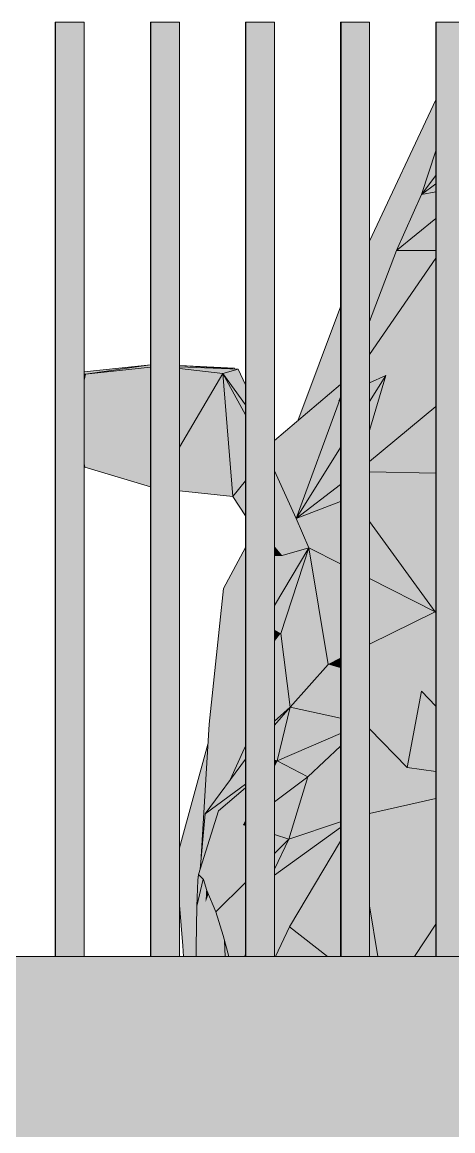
# Model space of a CAD drawing. Header units: millimetres. Extents: x 365175 to 2667127, y -330297 to -162108.
# Drawn here: x 1904791 to 1905242, y -319094 to -317931 of the extents above; entities that cross this region are included whole.
import ezdxf

# ---------------------------------------------------------------- set-up
doc = ezdxf.new("R2010")
doc.units = ezdxf.units.MM
doc.header["$MEASUREMENT"] = 0
doc.layers.add('Cars', color=7, linetype='Continuous')
doc.layers.add('TopoAlt', color=7, linetype='Continuous')

# ---------------------------------------------------------------- blocks, each defined once
blk = doc.blocks.new('Élément de coupe_125_6', base_point=(1445436.1, -319511))
at = {"layer": 'TopoAlt', "linetype": 'Continuous', "lineweight": 0, "true_color": 0x000000}
blk.add_hatch(color=18, dxfattribs=at).paths.add_polyline_path([(1882185.2, -318911), (1882185.2, -319511), (1914672.8, -319511), (1914672.8, -318911)])
at = {"layer": 'TopoAlt', "color": 190, "linetype": 'Continuous', "lineweight": 5, "true_color": 0x8002ff}
blk.add_line((1914672.8, -318911), (1882185.2, -318911), dxfattribs=at)
blk = doc.blocks.new('Élément de coupe_402_6', base_point=(1445436.1, -319511))
at = {"linetype": 'Continuous', "lineweight": 0, "true_color": 0x000000}
for points in [[(1904825.7, -317931), (1904825.7, -318911), (1904826, -318911), (1904826, -317931)], [(1904825.7, -317931), (1904825.7, -318911), (1904826, -318911), (1904826, -317931)], [(1904826, -317931), (1904826, -318911), (1904856, -318911), (1904856, -317931)]]:
    blk.add_hatch(color=18, dxfattribs=at).paths.add_polyline_path(points)
at = {"color": 18, "linetype": 'Continuous', "lineweight": 5, "true_color": 0x330000}
for p, q in [((1904825.7, -317931), (1904826, -317931)), ((1904825.7, -318911), (1904825.7, -317931)), ((1904826, -317931), (1904856, -317931)), ((1904826, -318911), (1904826, -317931)), ((1904856, -318911), (1904856, -317931))]:
    blk.add_line(p, q, dxfattribs=at)
blk = doc.blocks.new('Élément de coupe_403_6', base_point=(1445436.1, -319511))
at = {"linetype": 'Continuous', "lineweight": 0, "true_color": 0x000000}
for points in [[(1904925.4, -317931), (1904925.4, -318911), (1904925.8, -318911), (1904925.8, -317931)], [(1904925.4, -317931), (1904925.4, -318911), (1904925.8, -318911), (1904925.8, -317931)], [(1904925.8, -317931), (1904925.8, -318911), (1904955.8, -318911), (1904955.8, -317931)]]:
    blk.add_hatch(color=18, dxfattribs=at).paths.add_polyline_path(points)
at = {"color": 18, "linetype": 'Continuous', "lineweight": 5, "true_color": 0x330000}
for p, q in [((1904925.4, -317931), (1904925.8, -317931)), ((1904925.4, -318911), (1904925.4, -317931)), ((1904925.8, -317931), (1904955.8, -317931)), ((1904925.8, -318911), (1904925.8, -317931)), ((1904955.8, -318911), (1904955.8, -317931))]:
    blk.add_line(p, q, dxfattribs=at)
blk = doc.blocks.new('Élément de coupe_404_6', base_point=(1445436.1, -319511))
at = {"linetype": 'Continuous', "lineweight": 0, "true_color": 0x000000}
for points in [[(1905025.2, -317931), (1905025.2, -318911), (1905025.5, -318911), (1905025.5, -317931)], [(1905025.2, -317931), (1905025.2, -318911), (1905025.5, -318911), (1905025.5, -317931)], [(1905025.5, -317931), (1905025.5, -318911), (1905055.5, -318911), (1905055.5, -317931)]]:
    blk.add_hatch(color=18, dxfattribs=at).paths.add_polyline_path(points)
at = {"color": 18, "linetype": 'Continuous', "lineweight": 5, "true_color": 0x330000}
for p, q in [((1905025.2, -317931), (1905025.5, -317931)), ((1905025.2, -318911), (1905025.2, -317931)), ((1905025.5, -317931), (1905055.5, -317931)), ((1905025.5, -318911), (1905025.5, -317931)), ((1905055.5, -318911), (1905055.5, -317931))]:
    blk.add_line(p, q, dxfattribs=at)
blk = doc.blocks.new('Élément de coupe_405_6', base_point=(1445436.1, -319511))
at = {"linetype": 'Continuous', "lineweight": 0, "true_color": 0x000000}
for points in [[(1905124.9, -317931), (1905124.9, -318911), (1905125.3, -318911), (1905125.3, -317931)], [(1905124.9, -317931), (1905124.9, -318911), (1905125.3, -318911), (1905125.3, -317931)], [(1905125.3, -317931), (1905125.3, -318911), (1905155.3, -318911), (1905155.3, -317931)]]:
    blk.add_hatch(color=18, dxfattribs=at).paths.add_polyline_path(points)
at = {"color": 18, "linetype": 'Continuous', "lineweight": 5, "true_color": 0x330000}
for p, q in [((1905124.9, -317931), (1905125.3, -317931)), ((1905124.9, -318911), (1905124.9, -317931)), ((1905125.3, -317931), (1905155.3, -317931)), ((1905125.3, -318911), (1905125.3, -317931)), ((1905155.3, -318911), (1905155.3, -317931))]:
    blk.add_line(p, q, dxfattribs=at)
blk = doc.blocks.new('Élément de coupe_406_6', base_point=(1445436.1, -319511))
at = {"linetype": 'Continuous', "lineweight": 0, "true_color": 0x000000}
for points in [[(1905224.7, -317931), (1905224.7, -318911), (1905225, -318911), (1905225, -317931)], [(1905224.7, -317931), (1905224.7, -318911), (1905225, -318911), (1905225, -317931)], [(1905225, -317931), (1905225, -318911), (1905255, -318911), (1905255, -317931)]]:
    blk.add_hatch(color=18, dxfattribs=at).paths.add_polyline_path(points)
at = {"color": 18, "linetype": 'Continuous', "lineweight": 5, "true_color": 0x330000}
for p, q in [((1905224.7, -317931), (1905225, -317931)), ((1905224.7, -318911), (1905224.7, -317931)), ((1905225, -317931), (1905255, -317931)), ((1905225, -318911), (1905225, -317931)), ((1905255, -318911), (1905255, -317931))]:
    blk.add_line(p, q, dxfattribs=at)
blk = doc.blocks.new('Élément de coupe_491_6', base_point=(1445436.1, -319511))
at = {"layer": 'Cars', "linetype": 'Continuous', "lineweight": 0, "true_color": 0x000000}
for points in [[(1905155.3, -318160.7), (1905155.3, -318165.9), (1905224.7, -318034), (1905224.7, -318012.5)], [(1905155.3, -318160.7), (1905155.3, -318165.9), (1905224.7, -318034), (1905224.7, -318012.5)], [(1905224.7, -318034), (1905155.3, -318165.9), (1905155.3, -318172.9), (1905224.7, -318062.7)], [(1905224.7, -318034), (1905155.3, -318165.9), (1905155.3, -318172.9), (1905224.7, -318062.7)], [(1905155.3, -318172.9), (1905155.3, -318210.8), (1905224.7, -318063.8), (1905224.7, -318062.7)], [(1905155.3, -318172.9), (1905155.3, -318210.8), (1905224.7, -318063.8), (1905224.7, -318062.7)], [(1905155.3, -318210.8), (1905155.3, -318221.7), (1905209.8, -318111.6), (1905224.7, -318065.9), (1905224.7, -318063.8)], [(1905155.3, -318210.8), (1905155.3, -318221.7), (1905209.8, -318111.6), (1905224.7, -318065.9), (1905224.7, -318063.8)], [(1905224.7, -318065.9), (1905209.8, -318111.6), (1905224.7, -318091.9)], [(1905209.8, -318111.6), (1905224.7, -318100.7), (1905224.7, -318091.9)], [(1905224.7, -318100.7), (1905209.8, -318111.6), (1905224.7, -318108.9)], [(1905209.8, -318111.6), (1905155.3, -318221.7), (1905155.3, -318226.5), (1905183.6, -318170.4)], [(1905209.8, -318111.6), (1905155.3, -318221.7), (1905155.3, -318226.5), (1905183.6, -318170.4)], [(1905183.6, -318170.4), (1905224.7, -318136.8), (1905224.7, -318108.9), (1905209.8, -318111.6)], [(1905183.6, -318170.4), (1905224.7, -318170.6), (1905224.7, -318136.8)], [(1905183.6, -318170.4), (1905155.3, -318226.5), (1905155.3, -318245)], [(1905183.6, -318170.4), (1905155.3, -318226.5), (1905155.3, -318245)], [(1905155.3, -318245), (1905155.3, -318279.7), (1905224.7, -318178.7), (1905224.7, -318170.6), (1905183.6, -318170.4)], [(1905155.3, -318279.7), (1905155.3, -318309.4), (1905172.4, -318301.8), (1905224.7, -318183.3), (1905224.7, -318178.7)], [(1905224.7, -318183.3), (1905172.4, -318301.8), (1905224.7, -318297.2)], [(1905080.1, -318349.1), (1905096.5, -318335.2), (1905124.9, -318275), (1905124.9, -318229.7)], [(1905080.1, -318349.1), (1905096.5, -318335.2), (1905124.9, -318275), (1905124.9, -318229.7)], [(1905096.5, -318335.2), (1905101, -318331.4), (1905124.9, -318283), (1905124.9, -318275)], [(1905096.5, -318335.2), (1905101, -318331.4), (1905124.9, -318283), (1905124.9, -318275)], [(1904856, -318297.9), (1904856, -318299.9), (1904857.3, -318300.3), (1904925.4, -318290.5), (1904925.4, -318290.3)], [(1904857.3, -318300.3), (1904925.4, -318292.8), (1904925.4, -318290.5)], [(1905101, -318331.4), (1905103.2, -318329.6), (1905124.9, -318286.5), (1905124.9, -318283)], [(1905101, -318331.4), (1905103.2, -318329.6), (1905124.9, -318286.5), (1905124.9, -318283)], [(1905124.9, -318286.5), (1905103.2, -318329.6), (1905124.9, -318311.2)], [(1905124.9, -318286.5), (1905103.2, -318329.6), (1905124.9, -318311.2)], [(1904856, -318306.5), (1904856, -318344.8), (1904925.4, -318297.6), (1904925.4, -318292.8), (1904857.3, -318300.3)], [(1904856, -318394.2), (1904856.7, -318397.7), (1904925.4, -318303.5), (1904925.4, -318297.6), (1904856, -318344.8)], [(1904856, -318299.9), (1904856, -318305.1), (1904857.3, -318300.3)], [(1904856, -318299.9), (1904856, -318305.1), (1904857.3, -318300.3)], [(1904856, -318305.1), (1904856, -318306.5), (1904857.3, -318300.3)], [(1904856, -318305.1), (1904856, -318306.5), (1904857.3, -318300.3)], [(1905013.6, -318293.9), (1904955.8, -318291), (1904955.8, -318291.2), (1905013.1, -318294.7)], [(1904955.8, -318291.2), (1904955.8, -318292.7), (1905017.5, -318295)], [(1904955.8, -318294.3), (1905001.5, -318299.4), (1905017.5, -318295), (1904955.8, -318292.7)], [(1904955.8, -318294.3), (1904955.8, -318376.7), (1905001.5, -318299.4)], [(1904955.8, -318422.6), (1905011.9, -318428.7), (1905001.5, -318299.4), (1904955.8, -318376.7)], [(1905001.5, -318299.4), (1905025.2, -318332.4), (1905025.2, -318311.4), (1905017.5, -318295)], [(1905001.5, -318299.4), (1905011.9, -318428.7), (1905025.2, -318412.2), (1905025.2, -318342.9)], [(1905025.2, -318332.4), (1905001.5, -318299.4), (1905025.2, -318342.9)], [(1905013.6, -318293.9), (1905013.1, -318294.7), (1905013.8, -318294.8)], [(1905014, -318294.8), (1905013.6, -318293.9), (1905013.8, -318294.8)], [(1905014, -318294.8), (1905013.6, -318293.9), (1905013.8, -318294.8)], [(1905013.6, -318293.9), (1905013.6, -318294.8), (1905013.8, -318294.8)], [(1905155.3, -318359.3), (1905155.3, -318391.8), (1905224.7, -318334.2), (1905224.7, -318297.2), (1905172.4, -318301.8)], [(1905155.3, -318329), (1905155.3, -318359.3), (1905172.4, -318301.8)], [(1905155.3, -318309.4), (1905155.3, -318329), (1905172.4, -318301.8)], [(1904925.4, -318303.5), (1904856.7, -318397.7), (1904925.4, -318418.3)], [(1905055.5, -318377), (1905124.9, -318312.1), (1905124.9, -318311.2), (1905055.5, -318369.9)], [(1905124.9, -318312.1), (1905055.5, -318377), (1905055.5, -318401.5), (1905078.1, -318451.6), (1905124.9, -318324.9), (1905124.9, -318324.4), (1905123, -318328.7), (1905124.9, -318324.1)], [(1905078.1, -318451.6), (1905124.9, -318324.9), (1905124.9, -318324.4), (1905123, -318328.7), (1905124.9, -318324.1), (1905124.9, -318323.1), (1905123.8, -318326.1)], [(1905124.9, -318324.9), (1905078.1, -318451.6), (1905124.9, -318377.2)], [(1905123, -318328.7), (1905124.9, -318324.4), (1905124.9, -318324.1)], [(1905123, -318328.7), (1905124.9, -318324.4), (1905124.9, -318324.1)], [(1905155.3, -318391.8), (1905155.3, -318402.7), (1905224.7, -318404.1), (1905224.7, -318334.2)], [(1905078.1, -318451.6), (1905124.9, -318415.8), (1905124.9, -318377.2)], [(1904856, -318394.2), (1904856, -318397.6), (1904856.7, -318397.7)], [(1904856, -318394.2), (1904856, -318397.6), (1904856.7, -318397.7)], [(1905055.5, -318401.5), (1905055.5, -318443.8), (1905078.1, -318451.6)], [(1905155.3, -318402.7), (1905155.3, -318425.5), (1905224.7, -318411.6), (1905224.7, -318404.1)], [(1905025.2, -318412.2), (1905011.9, -318428.7), (1905025.2, -318433.3)], [(1905078.1, -318451.6), (1905124.9, -318433.7), (1905124.9, -318415.8)], [(1905155.3, -318425.5), (1905155.3, -318430.4), (1905224.7, -318434.9), (1905224.7, -318411.6)], [(1905011.9, -318428.7), (1905025.2, -318444.5), (1905025.2, -318433.3)], [(1905011.9, -318428.7), (1905025.2, -318444.5), (1905025.2, -318433.3)], [(1905011.9, -318428.7), (1905025.2, -318449), (1905025.2, -318444.5)], [(1905011.9, -318428.7), (1905025.2, -318449), (1905025.2, -318444.5)], [(1905078.1, -318451.6), (1905091.6, -318482.4), (1905124.9, -318443), (1905124.9, -318433.7)], [(1905155.3, -318430.4), (1905155.3, -318454.9), (1905224.1, -318549.6), (1905224.7, -318548.6), (1905224.7, -318434.9)], [(1905078.1, -318451.6), (1905055.5, -318443.8), (1905055.5, -318480.6), (1905063.7, -318490.4)], [(1905078.1, -318451.6), (1905055.5, -318443.8), (1905055.5, -318480.6), (1905063.7, -318490.4)], [(1905078.1, -318451.6), (1905063.7, -318490.4), (1905091.6, -318482.4)], [(1905078.1, -318451.6), (1905063.7, -318490.4), (1905091.6, -318482.4)], [(1905091.6, -318482.4), (1905124.9, -318499.3), (1905124.9, -318443)], [(1905155.3, -318514.7), (1905224.1, -318549.6), (1905155.3, -318454.9)], [(1905002.2, -318525), (1905025.2, -318508.2), (1905025.2, -318482)], [(1905002.2, -318525), (1905025.2, -318508.2), (1905025.2, -318482)], [(1905063.7, -318490.4), (1905055.5, -318480.6), (1905055.5, -318490.3)], [(1905063.7, -318490.4), (1905055.5, -318480.6), (1905055.5, -318490.3)], [(1905055.5, -318543), (1905055.5, -318568.3), (1905062.2, -318572.2), (1905091.6, -318482.4)], [(1905055.5, -318543), (1905055.5, -318568.3), (1905062.2, -318572.2), (1905091.6, -318482.4)], [(1905055.5, -318520.5), (1905055.5, -318543), (1905091.6, -318482.4), (1905063.7, -318490.4)], [(1905055.5, -318520.5), (1905055.5, -318543), (1905091.6, -318482.4), (1905063.7, -318490.4)], [(1905091.6, -318482.4), (1905062.2, -318572.2), (1905111.8, -318604.7)], [(1905091.6, -318482.4), (1905062.2, -318572.2), (1905111.8, -318604.7)], [(1905091.6, -318482.4), (1905111.8, -318604.7), (1905124.9, -318598.2), (1905124.9, -318499.3)], [(1905055.5, -318490.3), (1905055.5, -318520.5), (1905063.7, -318490.4)], [(1905055.5, -318490.3), (1905055.5, -318520.5), (1905063.7, -318490.4)], [(1905002.2, -318525), (1905025.2, -318545.1), (1905025.2, -318508.2)], [(1905002.2, -318525), (1905025.2, -318545.1), (1905025.2, -318508.2)], [(1905155.3, -318583.4), (1905224.1, -318549.6), (1905155.3, -318514.7)], [(1905002.2, -318525), (1904987.1, -318667.4), (1905025.2, -318597.1), (1905025.2, -318545.1)], [(1905002.2, -318525), (1904987.1, -318667.4), (1905025.2, -318597.1), (1905025.2, -318545.1)], [(1905224.1, -318549.6), (1905155.3, -318583.4), (1905155.3, -318617.2), (1905209.7, -318632.9)], [(1905224.1, -318549.6), (1905209.7, -318632.9), (1905224.7, -318636.7), (1905224.7, -318550.3)], [(1905224.7, -318548.6), (1905224.1, -318549.6), (1905224.7, -318549.4)], [(1905224.7, -318549.4), (1905224.1, -318549.6), (1905224.7, -318549.7)], [(1905224.1, -318549.6), (1905224.7, -318550.3), (1905224.7, -318549.9)], [(1905224.1, -318549.6), (1905224.7, -318549.9), (1905224.7, -318549.7)], [(1905055.5, -318568.3), (1905055.5, -318580.7), (1905062.2, -318572.2)], [(1905055.5, -318568.3), (1905055.5, -318580.7), (1905062.2, -318572.2)], [(1905055.5, -318664.4), (1905072.1, -318649.6), (1905062.2, -318572.2), (1905055.5, -318593.4)], [(1905055.5, -318664.4), (1905072.1, -318649.6), (1905062.2, -318572.2), (1905055.5, -318593.4)], [(1905062.2, -318572.2), (1905055.5, -318580.7), (1905055.5, -318593.4)], [(1905062.2, -318572.2), (1905055.5, -318580.7), (1905055.5, -318593.4)], [(1905062.2, -318572.2), (1905072.1, -318649.6), (1905111.8, -318604.7)], [(1905111.8, -318604.7), (1905062.2, -318572.2), (1905063.4, -318581.5)], [(1904987.1, -318667.4), (1905025.2, -318619.1), (1905025.2, -318597.1)], [(1904987.1, -318667.4), (1905025.2, -318619.1), (1905025.2, -318597.1)], [(1905111.8, -318604.7), (1905124.9, -318608.5), (1905124.9, -318598.2)], [(1905072.1, -318649.6), (1905124.9, -318661.2), (1905124.9, -318626.1), (1905111.8, -318604.7)], [(1905111.8, -318604.7), (1905124.9, -318626.1), (1905124.9, -318608.5)], [(1905025.2, -318619.1), (1904987.1, -318667.4), (1905024, -318692.5), (1905025.2, -318688.8)], [(1905025.2, -318619.1), (1904987.1, -318667.4), (1905024, -318692.5), (1905025.2, -318688.8)], [(1905155.3, -318617.2), (1905155.3, -318663.6), (1905209.7, -318632.9)], [(1905209.7, -318632.9), (1905155.3, -318663.6), (1905155.3, -318672.1), (1905194.7, -318712.7)], [(1905209.7, -318632.9), (1905194.7, -318712.7), (1905224.7, -318717), (1905224.7, -318648.5)], [(1905209.7, -318632.9), (1905224.7, -318648.5), (1905224.7, -318636.7)], [(1905072.1, -318649.6), (1905055.5, -318668.5), (1905055.5, -318705), (1905058.2, -318705.9)], [(1905055.5, -318664.4), (1905055.5, -318668.5), (1905072.1, -318649.6)], [(1905055.5, -318665.7), (1905072.1, -318649.6), (1905055.5, -318664.4)], [(1905072.1, -318649.6), (1905058.2, -318705.9), (1905124.9, -318677.3), (1905124.9, -318661.2)], [(1904987.1, -318667.4), (1904978.8, -318806.6), (1904982.8, -318761.4), (1904991.2, -318750.1)], [(1904987.1, -318667.4), (1904978.8, -318806.6), (1904982.8, -318761.4), (1904991.2, -318750.1)], [(1905024, -318692.5), (1904987.1, -318667.4), (1904994.4, -318745.7), (1905009.1, -318725.9)], [(1905024, -318692.5), (1904987.1, -318667.4), (1904994.4, -318745.7), (1905009.1, -318725.9)], [(1904994.4, -318745.7), (1904987.1, -318667.4), (1904991.8, -318749.2)], [(1904994.4, -318745.7), (1904987.1, -318667.4), (1904991.8, -318749.2)], [(1904991.8, -318749.2), (1904987.1, -318667.4), (1904991.2, -318750.1)], [(1904991.8, -318749.2), (1904987.1, -318667.4), (1904991.2, -318750.1)], [(1905155.3, -318672.1), (1905155.3, -318716.5), (1905194.7, -318712.7)], [(1905058.2, -318705.9), (1905090.6, -318722.8), (1905124.9, -318690.3), (1905124.9, -318677.3)], [(1904955.8, -318797.1), (1904955.8, -318797.8), (1904985.8, -318688.6), (1904985.8, -318688.5)], [(1904955.8, -318797.1), (1904955.8, -318797.8), (1904985.8, -318688.6), (1904985.8, -318688.5)], [(1904955.8, -318797.8), (1904955.8, -318805.3), (1904978, -318760.1), (1904984.5, -318711.2), (1904985.8, -318688.6)], [(1904955.8, -318797.8), (1904955.8, -318805.3), (1904978, -318760.1), (1904984.5, -318711.2), (1904985.8, -318688.6)], [(1905024, -318692.5), (1905009.1, -318725.9), (1905025.2, -318704.2), (1905025.2, -318693.3)], [(1905024, -318692.5), (1905009.1, -318725.9), (1905025.2, -318704.2), (1905025.2, -318693.3)], [(1905025.2, -318688.8), (1905024, -318692.5), (1905025.2, -318691.5)], [(1905025.2, -318688.8), (1905024, -318692.5), (1905025.2, -318691.5)], [(1905025.2, -318691.5), (1905024, -318692.5), (1905025.2, -318693.3)], [(1905025.2, -318691.5), (1905024, -318692.5), (1905025.2, -318693.3)], [(1905090.6, -318722.8), (1905124.9, -318719.5), (1905124.9, -318690.3)], [(1904982.8, -318761.4), (1905025.2, -318730.2), (1905025.2, -318704.2)], [(1905055.5, -318705), (1905055.5, -318707.9), (1905058.2, -318705.9)], [(1905058.2, -318705.9), (1905055.5, -318711.1), (1905055.5, -318749), (1905090.6, -318722.8)], [(1905055.5, -318708.2), (1905055.5, -318711.1), (1905058.2, -318705.9)], [(1905055.5, -318707.9), (1905055.5, -318708.2), (1905058.2, -318705.9)], [(1904978, -318760.1), (1904982.6, -318741.5), (1904984.5, -318711.2)], [(1904978, -318760.1), (1904982.6, -318741.5), (1904984.5, -318711.2)], [(1905090.6, -318722.8), (1905124.9, -318751.6), (1905124.9, -318719.5)], [(1905155.3, -318750.3), (1905155.3, -318761.1), (1905224.7, -318745.3), (1905224.7, -318717), (1905194.7, -318712.7)], [(1905155.3, -318716.5), (1905155.3, -318750.3), (1905194.7, -318712.7)], [(1904982.8, -318761.4), (1904996.9, -318758.4), (1905025.2, -318734.2), (1905025.2, -318730.2)], [(1905090.6, -318722.8), (1905055.5, -318749), (1905055.5, -318783.2), (1905070.6, -318788)], [(1905090.6, -318722.8), (1905070.6, -318788), (1905124.9, -318769.7), (1905124.9, -318751.6)], [(1904978, -318760.1), (1904982.2, -318749), (1904982.6, -318741.5)], [(1904978, -318760.1), (1904982.2, -318749), (1904982.6, -318741.5)], [(1904996.9, -318758.4), (1905023.2, -318773.1), (1905025.2, -318769.3), (1905025.2, -318734.2)], [(1904982.2, -318749), (1904978, -318760.1), (1904978, -318814.9), (1904978.8, -318806.6)], [(1904982.2, -318749), (1904978, -318760.1), (1904978, -318814.9), (1904978.8, -318806.6)], [(1905155.3, -318761.1), (1905155.3, -318768.1), (1905224.7, -318784.5), (1905224.7, -318745.3)], [(1904955.8, -318805.3), (1904955.8, -318848.3), (1904978, -318760.1)], [(1904955.8, -318805.3), (1904955.8, -318848.3), (1904978, -318760.1)], [(1904955.8, -318848.3), (1904955.8, -318857.2), (1904959.3, -318899.9), (1904978, -318760.1)], [(1904955.8, -318848.3), (1904955.8, -318857.2), (1904959.3, -318899.9), (1904978, -318760.1)], [(1904978, -318760.1), (1904959.3, -318899.9), (1904975.1, -318831.6), (1904975.1, -318830.9), (1904975.8, -318825), (1904977.6, -318819.4), (1904978, -318814.9)], [(1904978, -318760.1), (1904959.3, -318899.9), (1904975.1, -318831.6), (1904975.1, -318830.9), (1904975.8, -318825), (1904977.6, -318819.4), (1904978, -318814.9)], [(1904996.9, -318758.4), (1904975.8, -318825), (1904981, -318830.3)], [(1904996.9, -318758.4), (1904975.8, -318825), (1904981, -318830.3)], [(1904982.8, -318761.4), (1904977.6, -318819.4), (1904996.9, -318758.4)], [(1904982.8, -318761.4), (1904977.6, -318819.4), (1904996.9, -318758.4)], [(1904981, -318830.3), (1904984.6, -318841.8), (1904996.9, -318758.4)], [(1904981, -318830.3), (1904984.6, -318841.8), (1904996.9, -318758.4)], [(1904984.6, -318841.8), (1905023.2, -318773.1), (1904996.9, -318758.4)], [(1905023.2, -318773.1), (1904984.6, -318841.8), (1904994.2, -318864.3)], [(1905023.2, -318773.1), (1904994.2, -318864.3), (1905025.2, -318833.3), (1905025.2, -318773.8)], [(1905023.2, -318773.1), (1905025.2, -318771.6), (1905025.2, -318769.3)], [(1905023.2, -318773.1), (1905025.2, -318773.8), (1905025.2, -318771.6)], [(1905055.5, -318819.4), (1905055.5, -318825.7), (1905124.9, -318775.6), (1905124.9, -318769.7), (1905070.6, -318788)], [(1905055.5, -318825.7), (1905055.5, -318840.5), (1905071.3, -318879.8), (1905124.9, -318790.2), (1905124.9, -318775.6)], [(1905155.3, -318768.1), (1905155.3, -318857.8), (1905163.8, -318911), (1905202.4, -318911), (1905224.7, -318877.2), (1905224.7, -318784.5)], [(1905055.5, -318783.2), (1905055.5, -318803), (1905070.6, -318788)], [(1905055.5, -318803), (1905055.5, -318819.4), (1905070.6, -318788)], [(1905124.9, -318790.2), (1905071.3, -318879.8), (1905111.2, -318911), (1905124.9, -318911)], [(1904975.8, -318825), (1904975.1, -318830.9), (1904976.6, -318825.8)], [(1904975.8, -318825), (1904975.1, -318830.9), (1904976.6, -318825.8)], [(1904959.3, -318899.9), (1904960.1, -318911), (1904967.5, -318911), (1904974.4, -318850.3), (1904975.1, -318831.6)], [(1904959.3, -318899.9), (1904960.1, -318911), (1904967.5, -318911), (1904974.4, -318850.3), (1904975.1, -318831.6)], [(1904975.1, -318830.9), (1904974.1, -318858.3), (1904980.6, -318829.9), (1904976.6, -318825.8)], [(1904975.1, -318830.9), (1904974.1, -318858.3), (1904980.6, -318829.9), (1904976.6, -318825.8)], [(1904979.7, -318833.9), (1904975.4, -318866.9), (1904983.3, -318854.2), (1904984, -318840.1), (1904981, -318830.3), (1904980.6, -318829.9)], [(1904979.7, -318833.9), (1904975.4, -318866.9), (1904983.3, -318854.2), (1904984, -318840.1), (1904981, -318830.3), (1904980.6, -318829.9)], [(1904976.8, -318846.5), (1904975.4, -318866.9), (1904979.7, -318833.9)], [(1904976.8, -318846.5), (1904975.4, -318866.9), (1904979.7, -318833.9)], [(1905025.2, -318833.3), (1904994.2, -318864.3), (1905025.2, -318845)], [(1904976.8, -318846.5), (1904974.1, -318858.3), (1904975.4, -318866.9)], [(1904976.8, -318846.5), (1904974.1, -318858.3), (1904975.4, -318866.9)], [(1904983.3, -318854.2), (1904985.7, -318844.6), (1904984.6, -318841.8), (1904984, -318840.1)], [(1904983.3, -318854.2), (1904985.7, -318844.6), (1904984.6, -318841.8), (1904984, -318840.1)], [(1904983.3, -318854.2), (1904986.3, -318845.9), (1904985.7, -318844.6)], [(1904983.3, -318854.2), (1904986.3, -318845.9), (1904985.7, -318844.6)], [(1904986.3, -318845.9), (1904983.3, -318854.2), (1904991.1, -318911), (1905003.9, -318911), (1905003.3, -318894.6), (1905001.8, -318889), (1904994.2, -318864.3)], [(1904986.3, -318845.9), (1904983.3, -318854.2), (1904991.1, -318911), (1905003.9, -318911), (1905003.3, -318894.6), (1905001.8, -318889), (1904994.2, -318864.3)], [(1904994.2, -318864.3), (1905001.8, -318889), (1905025.2, -318860.4), (1905025.2, -318845)], [(1905055.5, -318840.5), (1905055.5, -318896.1), (1905071.3, -318879.8)], [(1904967.5, -318911), (1904972.9, -318911), (1904973.5, -318899.9), (1904974.1, -318858.3), (1904974.4, -318850.3)], [(1904967.5, -318911), (1904972.9, -318911), (1904973.5, -318899.9), (1904974.1, -318858.3), (1904974.4, -318850.3)], [(1904974.1, -318858.3), (1904973.5, -318900.8), (1904975.4, -318866.9)], [(1904974.1, -318858.3), (1904973.5, -318900.8), (1904975.4, -318866.9)], [(1904983.3, -318854.2), (1904975.4, -318866.9), (1904977, -318911), (1904983.1, -318911)], [(1904983.3, -318854.2), (1904975.4, -318866.9), (1904977, -318911), (1904983.1, -318911)], [(1904983.1, -318911), (1904984.2, -318911), (1904983.3, -318854.2)], [(1904983.1, -318911), (1904984.2, -318911), (1904983.3, -318854.2)], [(1904983.3, -318854.2), (1904984.2, -318911), (1904991.1, -318911)], [(1904983.3, -318854.2), (1904984.2, -318911), (1904991.1, -318911)], [(1905163.8, -318911), (1905155.3, -318857.8), (1905155.3, -318911)], [(1904973.5, -318900.8), (1904973.4, -318911), (1904974.2, -318911), (1904975.4, -318866.9)], [(1904973.5, -318900.8), (1904973.4, -318911), (1904974.2, -318911), (1904975.4, -318866.9)], [(1904974.2, -318911), (1904977, -318911), (1904975.4, -318866.9)], [(1904974.2, -318911), (1904977, -318911), (1904975.4, -318866.9)], [(1905001.8, -318889), (1905007.7, -318911), (1905023.9, -318911), (1905025.2, -318907), (1905025.2, -318860.4)], [(1905055.5, -318911), (1905056.5, -318911), (1905071.3, -318879.8), (1905055.5, -318896.1)], [(1905056.5, -318911), (1905111.2, -318911), (1905071.3, -318879.8)], [(1905202.4, -318911), (1905224.7, -318911), (1905224.7, -318877.2)], [(1905007.7, -318911), (1905003.3, -318894.6), (1905003.9, -318911)], [(1905007.7, -318911), (1905003.3, -318894.6), (1905003.9, -318911)], [(1904973.5, -318899.9), (1904972.9, -318911), (1904973.4, -318911), (1904973.5, -318900.8)], [(1904973.5, -318899.9), (1904972.9, -318911), (1904973.4, -318911), (1904973.5, -318900.8)], [(1905025.2, -318907), (1905023.9, -318911), (1905025.2, -318911)]]:
    blk.add_hatch(color=18, dxfattribs=at).paths.add_polyline_path(points)
at = {"layer": 'Cars', "color": 7, "linetype": 'Continuous', "lineweight": 5}
for p, q in [((1905155.3, -318160.7), (1905224.7, -318012.5)), ((1905224.7, -318065.9), (1905209.8, -318111.6)), ((1905224.7, -318091.9), (1905209.8, -318111.6)), ((1905224.7, -318100.7), (1905209.8, -318111.6)), ((1905209.8, -318111.6), (1905183.6, -318170.4)), ((1905224.7, -318108.9), (1905209.8, -318111.6)), ((1905224.7, -318136.8), (1905183.6, -318170.4)), ((1905183.6, -318170.4), (1905155.3, -318245)), ((1905224.7, -318170.6), (1905183.6, -318170.4)), ((1905224.7, -318178.7), (1905155.3, -318279.7)), ((1905124.9, -318229.7), (1905080.1, -318349.1)), ((1904925.4, -318290.3), (1904856, -318297.9)), ((1904925.4, -318290.5), (1904857.3, -318300.3)), ((1904856, -318299.9), (1904857.3, -318300.3)), ((1904857.3, -318300.3), (1904856, -318306.5)), ((1904857.3, -318300.3), (1904856, -318305.1)), ((1904925.4, -318292.8), (1904857.3, -318300.3)), ((1904955.8, -318291), (1905013.6, -318293.9)), ((1905017.5, -318295), (1904955.8, -318291.2)), ((1905017.5, -318295), (1904955.8, -318292.7)), ((1905001.5, -318299.4), (1904955.8, -318294.3)), ((1905001.5, -318299.4), (1904955.8, -318376.7)), ((1905001.5, -318299.4), (1905017.5, -318295)), ((1905025.2, -318342.9), (1905001.5, -318299.4)), ((1905001.5, -318299.4), (1905011.9, -318428.7)), ((1905025.2, -318332.4), (1905001.5, -318299.4)), ((1905013.6, -318293.9), (1905014, -318294.8)), ((1905025.2, -318311.4), (1905017.5, -318295)), ((1905155.3, -318359.3), (1905172.4, -318301.8)), ((1905172.4, -318301.8), (1905155.3, -318329)), ((1905172.4, -318301.8), (1905155.3, -318309.4)), ((1905055.5, -318369.9), (1905124.9, -318311.2)), ((1905124.9, -318324.9), (1905078.1, -318451.6)), ((1905123, -318328.7), (1905124.9, -318324.4)), ((1905224.7, -318334.2), (1905155.3, -318391.8)), ((1905124.9, -318377.2), (1905078.1, -318451.6)), ((1904856, -318394.2), (1904856.7, -318397.7)), ((1904856, -318397.6), (1904856.7, -318397.7)), ((1904856.7, -318397.7), (1904925.4, -318418.3)), ((1905078.1, -318451.6), (1905055.5, -318401.5)), ((1905224.7, -318404.1), (1905155.3, -318402.7)), ((1905025.2, -318412.2), (1905011.9, -318428.7)), ((1905124.9, -318415.8), (1905078.1, -318451.6)), ((1904955.8, -318422.6), (1905011.9, -318428.7)), ((1905025.2, -318449), (1905011.9, -318428.7)), ((1905124.9, -318433.7), (1905078.1, -318451.6)), ((1905078.1, -318451.6), (1905091.6, -318482.4)), ((1905224.1, -318549.6), (1905155.3, -318454.9)), ((1905025.2, -318482), (1905002.2, -318525)), ((1905091.6, -318482.4), (1905055.5, -318543)), ((1905091.6, -318482.4), (1905062.2, -318572.2)), ((1905063.7, -318490.4), (1905091.6, -318482.4)), ((1905124.9, -318499.3), (1905091.6, -318482.4)), ((1905091.6, -318482.4), (1905111.8, -318604.7)), ((1905063.7, -318490.4), (1905055.5, -318490.3)), ((1905224.1, -318549.6), (1905155.3, -318514.7)), ((1905002.2, -318525), (1904987.1, -318667.4)), ((1905224.1, -318549.6), (1905155.3, -318583.4)), ((1905224.7, -318548.6), (1905224.1, -318549.6)), ((1905224.7, -318549.4), (1905224.1, -318549.6)), ((1905224.7, -318549.9), (1905224.1, -318549.6)), ((1905224.1, -318549.6), (1905224.7, -318550.3)), ((1905224.7, -318549.7), (1905224.1, -318549.6)), ((1905062.2, -318572.2), (1905072.1, -318649.6)), ((1905124.9, -318598.2), (1905111.8, -318604.7)), ((1905111.8, -318604.7), (1905072.1, -318649.6)), ((1905209.7, -318632.9), (1905194.7, -318712.7)), ((1905209.7, -318632.9), (1905224.7, -318648.5)), ((1905072.1, -318649.6), (1905055.5, -318668.5)), ((1905072.1, -318649.6), (1905055.5, -318664.4)), ((1905072.1, -318649.6), (1905058.2, -318705.9)), ((1905124.9, -318661.2), (1905072.1, -318649.6)), ((1904978.8, -318806.6), (1904987.1, -318667.4)), ((1905155.3, -318672.1), (1905194.7, -318712.7)), ((1905124.9, -318677.3), (1905058.2, -318705.9)), ((1904955.8, -318797.1), (1904985.8, -318688.5)), ((1905024, -318692.5), (1905009.1, -318725.9)), ((1905025.2, -318691.5), (1905024, -318692.5)), ((1905124.9, -318690.3), (1905090.6, -318722.8)), ((1905025.2, -318704.2), (1904982.8, -318761.4)), ((1905058.2, -318705.9), (1905055.5, -318705)), ((1905058.2, -318705.9), (1905055.5, -318711.1)), ((1905058.2, -318705.9), (1905055.5, -318708.2)), ((1905058.2, -318705.9), (1905055.5, -318707.9)), ((1905058.2, -318705.9), (1905090.6, -318722.8)), ((1905224.7, -318717), (1905194.7, -318712.7)), ((1905025.2, -318730.2), (1904982.8, -318761.4)), ((1905090.6, -318722.8), (1905055.5, -318749)), ((1905090.6, -318722.8), (1905070.6, -318788)), ((1905025.2, -318734.2), (1904996.9, -318758.4)), ((1905224.7, -318745.3), (1905155.3, -318761.1)), ((1904996.9, -318758.4), (1904975.8, -318825)), ((1904982.8, -318761.4), (1904977.6, -318819.4)), ((1905025.2, -318769.3), (1905023.2, -318773.1)), ((1905025.2, -318771.6), (1905023.2, -318773.1)), ((1905023.2, -318773.1), (1905025.2, -318773.8)), ((1905124.9, -318775.6), (1905055.5, -318825.7)), ((1905124.9, -318769.7), (1905070.6, -318788)), ((1905055.5, -318783.2), (1905070.6, -318788)), ((1905070.6, -318788), (1905055.5, -318803)), ((1905070.6, -318788), (1905055.5, -318819.4)), ((1905124.9, -318790.2), (1905071.3, -318879.8)), ((1904975.1, -318830.9), (1904975.8, -318825)), ((1904975.8, -318825), (1904981, -318830.3)), ((1904974.1, -318858.3), (1904980.6, -318829.9)), ((1904974.1, -318858.3), (1904975.1, -318830.9)), ((1904981, -318830.3), (1904984.6, -318841.8)), ((1905025.2, -318833.3), (1904994.2, -318864.3)), ((1904984.6, -318841.8), (1904994.2, -318864.3)), ((1904955.8, -318857.2), (1904959.3, -318899.9)), ((1904973.5, -318900.8), (1904974.1, -318858.3)), ((1905155.3, -318857.8), (1905163.8, -318911)), ((1904994.2, -318864.3), (1905001.8, -318889)), ((1905071.3, -318879.8), (1905056.5, -318911)), ((1905111.2, -318911), (1905071.3, -318879.8)), ((1905224.7, -318877.2), (1905202.4, -318911)), ((1905001.8, -318889), (1905007.7, -318911)), ((1905003.3, -318894.6), (1905003.9, -318911)), ((1904959.3, -318899.9), (1904960.1, -318911)), ((1904973.4, -318911), (1904973.5, -318900.8))]:
    blk.add_line(p, q, dxfattribs=at)

msp = doc.modelspace()

# ---------------------------------------------------------------- block references
at = {"lineweight": 0}
for name in ['Élément de coupe_402_6', 'Élément de coupe_403_6', 'Élément de coupe_404_6', 'Élément de coupe_405_6', 'Élément de coupe_406_6']:
    msp.add_blockref(name, (1445436.05, -319510.981), dxfattribs=at)
at = {"layer": 'Cars', "lineweight": 0}
msp.add_blockref('Élément de coupe_491_6', (1445436.05, -319510.981), dxfattribs=at)
at = {"layer": 'TopoAlt', "lineweight": 0}
msp.add_blockref('Élément de coupe_125_6', (1445436.05, -319510.981), dxfattribs=at)

doc.saveas('drawing.dxf')
